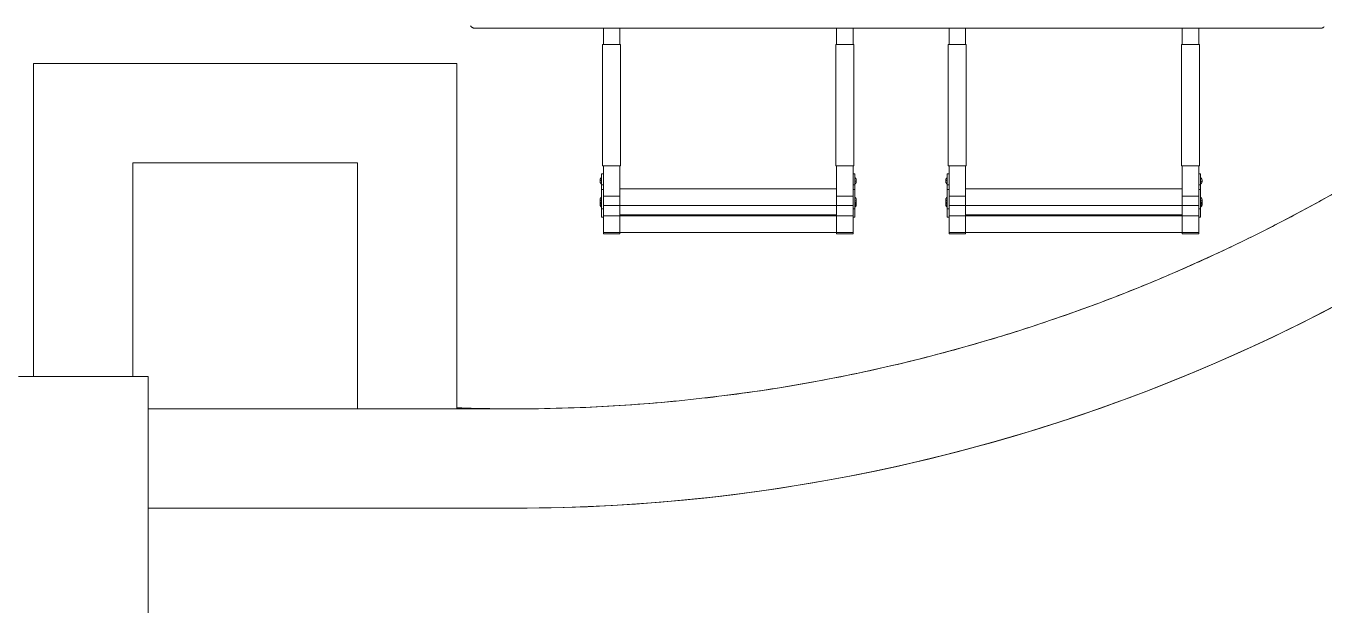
# Model space of a CAD drawing. Header units: inches. Extents: x 22 to 382261, y 22 to 371281.
# Drawn here: x 110877 to 113882, y 208419 to 209760 of the extents above; entities that cross this region are included whole.
import ezdxf

# ---------------------------------------------------------------- set-up
doc = ezdxf.new("R2010")
doc.units = ezdxf.units.IN
doc.header["$MEASUREMENT"] = 0
for name, color, linetype, lineweight in [('A-FLOR', 192, 'Continuous', 9), ('I-FURN', 30, 'Continuous', 9), ('I-WALL', 2, 'Continuous', 9), ('Q-CASE', 31, 'Continuous', 9)]:
    doc.layers.add(name, color=color, linetype=linetype, lineweight=lineweight)

# ---------------------------------------------------------------- blocks, each defined once
blk = doc.blocks.new('DFXFCFB - Dining_Table_9162-841493-01-GROUND FLOOR DIM- PART A')
at = {"layer": 'I-FURN'}
for p, q in [((-696.6, 1031.8), (-696.6, 1034.8)), ((-658.5, 1034.8), (-696.6, 1034.8)), ((-696.6, 977.3), (-696.6, 1031.8)), ((-658.5, 1031.8), (-696.6, 1031.8)), ((-696.6, 993), (-696.6, 1031.8)), ((-118.8, 1031.8), (-696.6, 1031.8)), ((-658.5, 1034.8), (-658.5, 1031.8)), ((-658.5, 1031.8), (-658.5, 977.3)), ((-156.9, 1031.8), (-156.9, 1034.8)), ((-118.8, 1034.8), (-156.9, 1034.8)), ((-156.9, 977.3), (-156.9, 1031.8)), ((-118.8, 1031.8), (-156.9, 1031.8)), ((-118.8, 1034.8), (-118.8, 1031.8)), ((-118.8, 1031.8), (-118.8, 977.3)), ((-118.8, 1031.8), (-118.8, 993)), ((103.4, 1031.8), (103.4, 1034.8)), ((141.5, 1034.8), (103.4, 1034.8)), ((103.4, 977.3), (103.4, 1031.8)), ((141.5, 1031.8), (103.4, 1031.8)), ((103.4, 993), (103.4, 1031.8)), ((681.2, 1031.8), (103.4, 1031.8)), ((141.5, 1034.8), (141.5, 1031.8)), ((141.5, 1031.8), (141.5, 977.3)), ((643.1, 1031.8), (643.1, 1034.8)), ((681.2, 1034.8), (643.1, 1034.8)), ((643.1, 977.3), (643.1, 1031.8)), ((681.2, 1031.8), (643.1, 1031.8)), ((681.2, 1034.8), (681.2, 1031.8)), ((681.2, 1031.8), (681.2, 977.3)), ((681.2, 1031.8), (681.2, 993)), ((-700.9, 977), (-700.9, 996.3)), ((-696.6, 996.3), (-700.9, 996.3)), ((-118.8, 993), (-696.6, 993)), ((-156.9, 993.1), (-658.5, 993.1)), ((-114.4, 996.3), (-118.8, 996.3)), ((-114.4, 996.3), (-114.4, 977)), ((99.1, 977), (99.1, 996.3)), ((103.4, 996.3), (99.1, 996.3)), ((681.2, 993), (103.4, 993)), ((643.1, 993.1), (141.5, 993.1)), ((685.6, 996.3), (681.2, 996.3)), ((685.6, 996.3), (685.6, 977)), ((-702.8, 966.3), (-704.2, 967.4)), ((-704.2, 967.4), (-704.2, 965.6)), ((-704.2, 965.6), (-704.2, 963.9)), ((-702.6, 963.2), (-704.2, 964.4)), ((-704.2, 964.4), (-704.2, 962.7)), ((-704.2, 962.7), (-704.2, 960.9)), ((-700.9, 932.4), (-700.9, 977)), ((-696.6, 977), (-700.9, 977)), ((-696.6, 977.3), (-696.6, 969.3)), ((-696.6, 969.3), (-658.5, 969.3)), ((-696.6, 947.4), (-696.6, 969.3)), ((-658.5, 969.3), (-696.6, 969.3)), ((-658.5, 977.3), (-658.5, 990.7)), ((-658.5, 990.7), (-156.9, 990.7)), ((-658.5, 969.3), (-658.5, 977.3)), ((-658.5, 977.3), (-658.5, 969.3)), ((-658.5, 969.3), (-156.9, 969.3)), ((-658.5, 947.3), (-658.5, 969.3)), ((-156.9, 969.3), (-658.5, 969.3)), ((-156.9, 990.7), (-156.9, 977.3)), ((-156.9, 977.3), (-156.9, 969.3)), ((-156.9, 969.3), (-156.9, 977.3)), ((-156.9, 969.3), (-118.8, 969.3)), ((-118.8, 969.3), (-156.9, 969.3)), ((-156.9, 969.3), (-156.9, 947.3)), ((-118.8, 969.3), (-118.8, 977.3)), ((-114.4, 977), (-118.8, 977)), ((-118.8, 969.3), (-118.8, 947.4)), ((-114.4, 977), (-114.4, 932.4)), ((-112.4, 961.9), (-111.1, 960.9)), ((-111.1, 965.6), (-111.1, 967.4)), ((-111.1, 963.9), (-111.1, 965.6)), ((-111.1, 962.7), (-111.1, 964.4)), ((-111.1, 960.9), (-111.1, 962.7)), ((97.2, 966.3), (95.8, 967.4)), ((95.8, 967.4), (95.8, 965.6)), ((95.8, 965.6), (95.8, 963.9)), ((97.4, 963.2), (95.8, 964.4)), ((95.8, 964.4), (95.8, 962.7)), ((95.8, 962.7), (95.8, 960.9)), ((99.1, 932.4), (99.1, 977)), ((103.4, 977), (99.1, 977)), ((103.4, 977.3), (103.4, 969.3)), ((103.4, 969.3), (141.5, 969.3)), ((103.4, 947.4), (103.4, 969.3)), ((141.5, 969.3), (103.4, 969.3)), ((141.5, 977.3), (141.5, 990.7)), ((141.5, 990.7), (643.1, 990.7)), ((141.5, 969.3), (141.5, 977.3)), ((141.5, 977.3), (141.5, 969.3)), ((141.5, 969.3), (643.1, 969.3)), ((141.5, 947.3), (141.5, 969.3)), ((643.1, 969.3), (141.5, 969.3)), ((643.1, 990.7), (643.1, 977.3)), ((643.1, 977.3), (643.1, 969.3)), ((643.1, 969.3), (643.1, 977.3)), ((643.1, 969.3), (681.2, 969.3)), ((681.2, 969.3), (643.1, 969.3)), ((643.1, 969.3), (643.1, 947.3)), ((681.2, 969.3), (681.2, 977.3)), ((685.6, 977), (681.2, 977)), ((681.2, 969.3), (681.2, 947.4)), ((685.6, 977), (685.6, 932.4)), ((687.6, 961.9), (688.9, 960.9)), ((688.9, 965.6), (688.9, 967.4)), ((688.9, 963.9), (688.9, 965.6)), ((688.9, 962.7), (688.9, 964.4)), ((688.9, 960.9), (688.9, 962.7)), ((-702.4, 957.9), (-704.2, 959.3)), ((-704.2, 959.3), (-704.2, 957.6)), ((-704.2, 957.6), (-704.2, 955.8)), ((-700.9, 932.4), (-696.6, 932.4)), ((-700.9, 920.9), (-700.9, 931.8)), ((-696.6, 877), (-696.6, 947.4)), ((-658.5, 947.4), (-696.6, 947.4)), ((-658.5, 947.4), (-658.5, 877)), ((-156.9, 877), (-156.9, 947.4)), ((-118.8, 947.4), (-156.9, 947.4)), ((-118.8, 947.4), (-118.8, 877)), ((-118.8, 932.4), (-114.4, 932.4)), ((-114.4, 931.8), (-114.4, 920.9)), ((-112.9, 957.2), (-111.1, 955.8)), ((-111.1, 957.6), (-111.1, 959.3)), ((-111.1, 955.8), (-111.1, 957.6)), ((97.6, 957.9), (95.8, 959.3)), ((95.8, 959.3), (95.8, 957.6)), ((95.8, 957.6), (95.8, 955.8)), ((99.1, 932.4), (103.4, 932.4)), ((99.1, 920.9), (99.1, 931.8)), ((103.4, 877), (103.4, 947.4)), ((141.5, 947.4), (103.4, 947.4)), ((141.5, 947.4), (141.5, 877)), ((643.1, 877), (643.1, 947.4)), ((681.2, 947.4), (643.1, 947.4)), ((681.2, 947.4), (681.2, 877)), ((681.2, 932.4), (685.6, 932.4)), ((685.6, 931.8), (685.6, 920.9)), ((687.1, 957.2), (688.9, 955.8)), ((688.9, 957.6), (688.9, 959.3)), ((688.9, 955.8), (688.9, 957.6)), ((-702.4, 912.5), (-704.2, 913.8)), ((-704.2, 913.8), (-704.2, 912.1)), ((-704.2, 912.1), (-704.2, 910.3)), ((-700.9, 895.5), (-700.9, 920.9)), ((-696.6, 920.9), (-700.9, 920.9)), ((-156.9, 930.6), (-658.5, 930.6)), ((-114.4, 920.9), (-118.8, 920.9)), ((-114.4, 920.9), (-114.4, 895.5)), ((-112.9, 911.7), (-111.1, 910.3)), ((-111.1, 912.1), (-111.1, 913.8)), ((-111.1, 910.3), (-111.1, 912.1)), ((97.6, 912.5), (95.8, 913.8)), ((95.8, 913.8), (95.8, 912.1)), ((95.8, 912.1), (95.8, 910.3)), ((99.1, 895.5), (99.1, 920.9)), ((103.4, 920.9), (99.1, 920.9)), ((643.1, 930.6), (141.5, 930.6)), ((685.6, 920.9), (681.2, 920.9)), ((685.6, 920.9), (685.6, 895.5)), ((687.1, 911.7), (688.9, 910.3)), ((688.9, 912.1), (688.9, 913.8)), ((688.9, 910.3), (688.9, 912.1)), ((-696.6, 895.5), (-700.9, 895.5)), ((-698.7, 877), (-656.8, 877)), ((-698.7, 877), (-698.7, 596.3)), ((-656.8, 596.3), (-656.8, 877)), ((-158.5, 877), (-116.6, 877)), ((-158.5, 877), (-158.5, 596.3)), ((-114.4, 895.5), (-118.8, 895.5)), ((-116.6, 596.3), (-116.6, 877)), ((103.4, 895.5), (99.1, 895.5)), ((101.3, 877), (143.2, 877)), ((101.3, 877), (101.3, 596.3)), ((143.2, 596.3), (143.2, 877)), ((641.5, 877), (683.4, 877)), ((641.5, 877), (641.5, 596.3)), ((685.6, 895.5), (681.2, 895.5)), ((683.4, 596.3), (683.4, 877)), ((-656.8, 596.3), (-698.7, 596.3)), ((-696.6, 558.4), (-696.6, 596.3)), ((-658.5, 596.3), (-658.5, 558.4)), ((-116.6, 596.3), (-158.5, 596.3)), ((-156.9, 558.5), (-156.9, 596.3)), ((-118.8, 596.3), (-118.8, 558.5)), ((143.2, 596.3), (101.3, 596.3)), ((103.4, 558.5), (103.4, 596.3)), ((141.5, 596.3), (141.5, 558.5)), ((683.4, 596.3), (641.5, 596.3)), ((643.1, 558.5), (643.1, 596.3)), ((681.2, 596.3), (681.2, 558.5)), ((978.1, 558.8), (-978.1, 558.8))]:
    blk.add_line(p, q, dxfattribs=at)
at = {"layer": 'I-FURN', "flags": 128}
for points in [[(-704.2, 967.4), (-704.2, 967.7), (-704.1, 968), (-704.1, 968.3), (-704, 968.6), (-703.9, 968.9), (-703.8, 969.3), (-703.7, 969.6), (-703.6, 969.8), (-703.5, 970.1), (-703.3, 970.4), (-703.2, 970.7), (-703, 971), (-702.8, 971.2), (-702.6, 971.5), (-702.4, 971.8), (-702.2, 972), (-702, 972.2), (-701.8, 972.5), (-701.5, 972.7), (-701.3, 972.9), (-701.1, 973.1), (-700.9, 973.2)], [(-704.2, 964.4), (-704.2, 964.8), (-704.1, 965.1), (-704.1, 965.4), (-704, 965.7), (-703.9, 966), (-703.8, 966.3), (-703.7, 966.6), (-703.6, 966.9), (-703.5, 967.2), (-703.3, 967.5), (-703.2, 967.8), (-703, 968.1), (-702.8, 968.3), (-702.6, 968.6), (-702.4, 968.8), (-702.2, 969.1), (-702, 969.3), (-701.8, 969.5), (-701.5, 969.8), (-701.3, 970), (-701.1, 970.2), (-700.9, 970.2)], [(-704.2, 959.3), (-704.2, 959.6), (-704.1, 959.9), (-704.1, 960.3), (-704, 960.6), (-703.9, 960.9), (-703.8, 961.2), (-703.7, 961.5), (-703.6, 961.8), (-703.5, 962.1), (-703.3, 962.4), (-703.2, 962.6), (-703, 962.9), (-702.8, 963.2), (-702.6, 963.4), (-702.4, 963.7), (-702.2, 963.9), (-702, 964.2), (-701.8, 964.4), (-701.5, 964.6), (-701.3, 964.8), (-701.1, 965), (-700.9, 965.1)], [(-703.3, 960.7), (-703.4, 961), (-703.5, 961.2), (-703.7, 961.5), (-703.8, 961.8), (-703.9, 962.1), (-704, 962.5), (-704.1, 962.8), (-704.1, 963.1), (-704.2, 963.4), (-704.2, 963.7), (-704.2, 963.9)], [(-114.4, 973.2), (-114.1, 973), (-113.9, 972.8), (-113.7, 972.6), (-113.4, 972.3), (-113.2, 972.1), (-113, 971.9), (-112.8, 971.6), (-112.6, 971.4), (-112.4, 971.1), (-112.2, 970.8), (-112.1, 970.6), (-111.9, 970.3), (-111.8, 970), (-111.7, 969.7), (-111.6, 969.4), (-111.4, 969.1), (-111.4, 968.8), (-111.3, 968.5), (-111.2, 968.1), (-111.2, 967.8), (-111.1, 967.5), (-111.1, 967.4)], [(-114.4, 970.2), (-114.1, 970), (-113.9, 969.8), (-113.7, 969.6), (-113.4, 969.4), (-113.2, 969.2), (-113, 968.9), (-112.8, 968.7), (-112.6, 968.4), (-112.4, 968.2), (-112.2, 967.9), (-112.1, 967.6), (-111.9, 967.3), (-111.8, 967), (-111.7, 966.8), (-111.6, 966.5), (-111.4, 966.1), (-111.4, 965.8), (-111.3, 965.5), (-111.2, 965.2), (-111.2, 964.9), (-111.1, 964.6), (-111.1, 964.4)], [(-114.4, 965.1), (-114.1, 964.9), (-113.9, 964.7), (-113.7, 964.5), (-113.4, 964.3), (-113.2, 964), (-113, 963.8), (-112.8, 963.6), (-112.6, 963.3), (-112.4, 963), (-112.2, 962.8), (-112.1, 962.5), (-111.9, 962.2), (-111.8, 961.9), (-111.7, 961.6), (-111.6, 961.3), (-111.4, 961), (-111.4, 960.7), (-111.3, 960.4), (-111.2, 960.1), (-111.2, 959.8), (-111.1, 959.5), (-111.1, 959.3)], [(-111.1, 963.9), (-111.1, 963.5), (-111.2, 963.2), (-111.3, 962.9), (-111.3, 962.6), (-111.4, 962.3), (-111.5, 962), (-111.6, 961.7), (-111.7, 961.4), (-111.9, 961.1), (-112, 960.8)], [(95.8, 967.4), (95.8, 967.7), (95.9, 968), (95.9, 968.3), (96, 968.6), (96.1, 968.9), (96.2, 969.3), (96.3, 969.6), (96.4, 969.8), (96.5, 970.1), (96.7, 970.4), (96.8, 970.7), (97, 971), (97.2, 971.2), (97.4, 971.5), (97.6, 971.8), (97.8, 972), (98, 972.2), (98.2, 972.5), (98.5, 972.7), (98.7, 972.9), (98.9, 973.1), (99.1, 973.2)], [(95.8, 964.4), (95.8, 964.8), (95.9, 965.1), (95.9, 965.4), (96, 965.7), (96.1, 966), (96.2, 966.3), (96.3, 966.6), (96.4, 966.9), (96.5, 967.2), (96.7, 967.5), (96.8, 967.8), (97, 968.1), (97.2, 968.3), (97.4, 968.6), (97.6, 968.8), (97.8, 969.1), (98, 969.3), (98.2, 969.5), (98.5, 969.8), (98.7, 970), (98.9, 970.2), (99.1, 970.2)], [(95.8, 959.3), (95.8, 959.6), (95.9, 959.9), (95.9, 960.3), (96, 960.6), (96.1, 960.9), (96.2, 961.2), (96.3, 961.5), (96.4, 961.8), (96.5, 962.1), (96.7, 962.4), (96.8, 962.6), (97, 962.9), (97.2, 963.2), (97.4, 963.4), (97.6, 963.7), (97.8, 963.9), (98, 964.2), (98.2, 964.4), (98.5, 964.6), (98.7, 964.8), (98.9, 965), (99.1, 965.1)], [(96.7, 960.7), (96.6, 961), (96.5, 961.2), (96.3, 961.5), (96.2, 961.8), (96.1, 962.1), (96, 962.5), (95.9, 962.8), (95.9, 963.1), (95.8, 963.4), (95.8, 963.7), (95.8, 963.9)], [(685.6, 973.2), (685.9, 973), (686.1, 972.8), (686.3, 972.6), (686.6, 972.3), (686.8, 972.1), (687, 971.9), (687.2, 971.6), (687.4, 971.4), (687.6, 971.1), (687.8, 970.8), (687.9, 970.6), (688.1, 970.3), (688.2, 970), (688.3, 969.7), (688.4, 969.4), (688.6, 969.1), (688.6, 968.8), (688.7, 968.5), (688.8, 968.1), (688.8, 967.8), (688.9, 967.5), (688.9, 967.4)], [(685.6, 970.2), (685.9, 970), (686.1, 969.8), (686.3, 969.6), (686.6, 969.4), (686.8, 969.2), (687, 968.9), (687.2, 968.7), (687.4, 968.4), (687.6, 968.2), (687.8, 967.9), (687.9, 967.6), (688.1, 967.3), (688.2, 967), (688.3, 966.8), (688.4, 966.5), (688.6, 966.1), (688.6, 965.8), (688.7, 965.5), (688.8, 965.2), (688.8, 964.9), (688.9, 964.6), (688.9, 964.4)], [(685.6, 965.1), (685.9, 964.9), (686.1, 964.7), (686.3, 964.5), (686.6, 964.3), (686.8, 964), (687, 963.8), (687.2, 963.6), (687.4, 963.3), (687.6, 963), (687.8, 962.8), (687.9, 962.5), (688.1, 962.2), (688.2, 961.9), (688.3, 961.6), (688.4, 961.3), (688.6, 961), (688.6, 960.7), (688.7, 960.4), (688.8, 960.1), (688.8, 959.8), (688.9, 959.5), (688.9, 959.3)], [(688.9, 963.9), (688.9, 963.5), (688.8, 963.2), (688.7, 962.9), (688.7, 962.6), (688.6, 962.3), (688.5, 962), (688.4, 961.7), (688.3, 961.4), (688.1, 961.1), (688, 960.8)], [(-703.1, 957.5), (-703.3, 957.7), (-703.4, 958), (-703.5, 958.3), (-703.7, 958.6), (-703.8, 958.9), (-703.9, 959.2), (-704, 959.5), (-704.1, 959.8), (-704.1, 960.1), (-704.2, 960.5), (-704.2, 960.8), (-704.2, 960.9)], [(-700.9, 950), (-701.2, 950.2), (-701.4, 950.4), (-701.7, 950.6), (-701.9, 950.8), (-702.1, 951.1), (-702.3, 951.3), (-702.5, 951.5), (-702.7, 951.8), (-702.9, 952.1), (-703.1, 952.3), (-703.3, 952.6), (-703.4, 952.9), (-703.5, 953.2), (-703.7, 953.5), (-703.8, 953.8), (-703.9, 954.1), (-704, 954.4), (-704.1, 954.7), (-704.1, 955), (-704.2, 955.3), (-704.2, 955.7), (-704.2, 955.8)], [(-111.1, 955.8), (-111.1, 955.5), (-111.2, 955.2), (-111.3, 954.8), (-111.3, 954.5), (-111.4, 954.2), (-111.5, 953.9), (-111.6, 953.6), (-111.7, 953.3), (-111.9, 953), (-112, 952.7), (-112.2, 952.5), (-112.3, 952.2), (-112.5, 951.9), (-112.7, 951.7), (-112.9, 951.4), (-113.1, 951.2), (-113.3, 950.9), (-113.6, 950.7), (-113.8, 950.5), (-114, 950.3), (-114.3, 950.1), (-114.4, 950)], [(-112.2, 957.6), (-112.3, 957.3), (-112.5, 957)], [(-111.1, 960.9), (-111.1, 960.6), (-111.2, 960.3), (-111.3, 960), (-111.3, 959.7), (-111.4, 959.3), (-111.5, 959), (-111.6, 958.7), (-111.7, 958.4), (-111.9, 958.2), (-112, 957.9)], [(96.9, 957.5), (96.7, 957.7), (96.6, 958), (96.5, 958.3), (96.3, 958.6), (96.2, 958.9), (96.1, 959.2), (96, 959.5), (95.9, 959.8), (95.9, 960.1), (95.8, 960.5), (95.8, 960.8), (95.8, 960.9)], [(99.1, 950), (98.8, 950.2), (98.6, 950.4), (98.3, 950.6), (98.1, 950.8), (97.9, 951.1), (97.7, 951.3), (97.5, 951.5), (97.3, 951.8), (97.1, 952.1), (96.9, 952.3), (96.7, 952.6), (96.6, 952.9), (96.5, 953.2), (96.3, 953.5), (96.2, 953.8), (96.1, 954.1), (96, 954.4), (95.9, 954.7), (95.9, 955), (95.8, 955.3), (95.8, 955.7), (95.8, 955.8)], [(688.9, 955.8), (688.9, 955.5), (688.8, 955.2), (688.7, 954.8), (688.7, 954.5), (688.6, 954.2), (688.5, 953.9), (688.4, 953.6), (688.3, 953.3), (688.1, 953), (688, 952.7), (687.8, 952.5), (687.7, 952.2), (687.5, 951.9), (687.3, 951.7), (687.1, 951.4), (686.9, 951.2), (686.7, 950.9), (686.4, 950.7), (686.2, 950.5), (686, 950.3), (685.7, 950.1), (685.6, 950)], [(687.8, 957.6), (687.7, 957.3), (687.5, 957)], [(688.9, 960.9), (688.9, 960.6), (688.8, 960.3), (688.7, 960), (688.7, 959.7), (688.6, 959.3), (688.5, 959), (688.4, 958.7), (688.3, 958.4), (688.1, 958.2), (688, 957.9)], [(-704.2, 913.8), (-704.2, 914.2), (-704.1, 914.5), (-704.1, 914.8), (-704, 915.1), (-703.9, 915.4), (-703.8, 915.7), (-703.7, 916), (-703.6, 916.3), (-703.5, 916.6), (-703.3, 916.9), (-703.2, 917.2), (-703, 917.4), (-702.8, 917.7), (-702.6, 918), (-702.4, 918.2), (-702.2, 918.5), (-702, 918.7), (-701.8, 918.9), (-701.5, 919.1), (-701.3, 919.4), (-701.1, 919.5), (-700.9, 919.6)], [(-700.9, 904.5), (-701.2, 904.7), (-701.4, 904.9), (-701.7, 905.1), (-701.9, 905.3), (-702.1, 905.6), (-702.3, 905.8), (-702.5, 906.1), (-702.7, 906.3), (-702.9, 906.6), (-703.1, 906.9), (-703.3, 907.1), (-703.4, 907.4), (-703.5, 907.7), (-703.7, 908), (-703.8, 908.3), (-703.9, 908.6), (-704, 908.9), (-704.1, 909.2), (-704.1, 909.5), (-704.2, 909.9), (-704.2, 910.2), (-704.2, 910.3)], [(-114.4, 919.6), (-114.1, 919.4), (-113.9, 919.2), (-113.7, 919), (-113.4, 918.8), (-113.2, 918.6), (-113, 918.3), (-112.8, 918.1), (-112.6, 917.8), (-112.4, 917.6), (-112.2, 917.3), (-112.1, 917), (-111.9, 916.7), (-111.8, 916.4), (-111.7, 916.1), (-111.6, 915.8), (-111.4, 915.5), (-111.4, 915.2), (-111.3, 914.9), (-111.2, 914.6), (-111.2, 914.3), (-111.1, 914), (-111.1, 913.8)], [(-111.1, 910.3), (-111.1, 910), (-111.2, 909.7), (-111.3, 909.4), (-111.3, 909.1), (-111.4, 908.7), (-111.5, 908.4), (-111.6, 908.1), (-111.7, 907.8), (-111.9, 907.5), (-112, 907.3), (-112.2, 907), (-112.3, 906.7), (-112.5, 906.4), (-112.7, 906.2), (-112.9, 905.9), (-113.1, 905.7), (-113.3, 905.5), (-113.6, 905.2), (-113.8, 905), (-114, 904.8), (-114.3, 904.6), (-114.4, 904.5)], [(95.8, 913.8), (95.8, 914.2), (95.9, 914.5), (95.9, 914.8), (96, 915.1), (96.1, 915.4), (96.2, 915.7), (96.3, 916), (96.4, 916.3), (96.5, 916.6), (96.7, 916.9), (96.8, 917.2), (97, 917.4), (97.2, 917.7), (97.4, 918), (97.6, 918.2), (97.8, 918.5), (98, 918.7), (98.2, 918.9), (98.5, 919.1), (98.7, 919.4), (98.9, 919.5), (99.1, 919.6)], [(99.1, 904.5), (98.8, 904.7), (98.6, 904.9), (98.3, 905.1), (98.1, 905.3), (97.9, 905.6), (97.7, 905.8), (97.5, 906.1), (97.3, 906.3), (97.1, 906.6), (96.9, 906.9), (96.7, 907.1), (96.6, 907.4), (96.5, 907.7), (96.3, 908), (96.2, 908.3), (96.1, 908.6), (96, 908.9), (95.9, 909.2), (95.9, 909.5), (95.8, 909.9), (95.8, 910.2), (95.8, 910.3)], [(685.6, 919.6), (685.9, 919.4), (686.1, 919.2), (686.3, 919), (686.6, 918.8), (686.8, 918.6), (687, 918.3), (687.2, 918.1), (687.4, 917.8), (687.6, 917.6), (687.8, 917.3), (687.9, 917), (688.1, 916.7), (688.2, 916.4), (688.3, 916.1), (688.4, 915.8), (688.6, 915.5), (688.6, 915.2), (688.7, 914.9), (688.8, 914.6), (688.8, 914.3), (688.9, 914), (688.9, 913.8)], [(688.9, 910.3), (688.9, 910), (688.8, 909.7), (688.7, 909.4), (688.7, 909.1), (688.6, 908.7), (688.5, 908.4), (688.4, 908.1), (688.3, 907.8), (688.1, 907.5), (688, 907.3), (687.8, 907), (687.7, 906.7), (687.5, 906.4), (687.3, 906.2), (687.1, 905.9), (686.9, 905.7), (686.7, 905.5), (686.4, 905.2), (686.2, 905), (686, 904.8), (685.7, 904.6), (685.6, 904.5)], [(-978.1, 558.8), (-978.6, 558.8), (-979.1, 558.8), (-979.6, 558.7), (-980.1, 558.6), (-980.6, 558.6), (-981.1, 558.4), (-981.6, 558.3), (-982, 558.2), (-982.5, 558), (-983, 557.8), (-983.4, 557.6), (-983.9, 557.4), (-984.3, 557.1), (-984.7, 556.9), (-985.2, 556.6), (-985.6, 556.3), (-986, 556), (-986.3, 555.7), (-986.7, 555.4)], [(988.7, 552.9), (988.4, 553.4), (988.1, 553.8), (987.8, 554.2), (987.5, 554.5), (987.2, 554.9), (986.8, 555.3), (986.4, 555.6), (986.1, 555.9), (985.7, 556.2), (985.3, 556.5), (984.9, 556.8), (984.4, 557.1), (984, 557.3), (983.5, 557.6), (983.1, 557.8), (982.6, 558), (982.2, 558.1), (981.7, 558.3), (981.2, 558.4), (980.7, 558.5), (980.2, 558.6), (979.7, 558.7), (979.2, 558.7), (978.7, 558.8), (978.2, 558.8), (978.1, 558.8)]]:
    blk.add_lwpolyline(points, dxfattribs=at)
blk = doc.blocks.new('Casework 29 - Casework 29-858232-01-GROUND FLOOR DIM- PART A')
at = {"layer": 'Q-CASE'}
for p, q in [((-17253.6, -3675.4), (-17553.6, -3675.4)), ((-17253.6, -5211.3), (-17253.6, -3675.4))]:
    blk.add_line(p, q, dxfattribs=at)

msp = doc.modelspace()

# ---------------------------------------------------------------- linework, layer by layer
at = {"layer": 'A-FLOR'}
for p, q in [((111159.9, 208873.8), (111874.9, 208873.8)), ((111874.9, 208873.8), (111874.9, 208876.1))]:
    msp.add_line(p, q, dxfattribs=at)
for radius, start, end in [(4074.8, 291.8669, 307.4862), (3844.8, 298.0435, 299.6164), (3844.8, 296.3914, 298.0435), (3844.8, 294.8172, 296.3914), (3844.8, 293.1663, 294.8172), (3844.8, 291.591, 293.1663), (3844.8, 289.9413, 291.591), (3844.8, 288.3649, 289.9413), (3844.8, 286.7162, 288.3649), (3844.8, 285.1389, 286.7162), (3844.8, 283.4912, 285.1389), (3844.8, 281.913, 283.4912), (3844.8, 280.2661, 281.913), (4074.8, 276.2477, 291.8669), (3844.8, 277.041, 278.6871), (3844.8, 278.6871, 280.2661), (3844.8, 272.2357, 273.816), (3844.8, 273.816, 275.4614), (3844.8, 275.4614, 277.041), (3844.8, 267.9878, 270.5909), (3844.8, 270.5909, 272.2357), (4074.8, 270, 276.2477)]:
    msp.add_arc((112009.9, 212718.6), radius, start, end, dxfattribs=at)
at = {"layer": 'I-WALL'}
for p, q in [((110894.9, 208948.8), (110894.9, 209673.8)), ((111874.9, 209673.8), (110894.9, 209673.8)), ((111874.9, 209673.8), (111874.9, 208876.1)), ((111644.9, 209443.8), (111124.9, 209443.8)), ((111124.9, 209443.8), (111124.9, 208948.8)), ((111644.9, 208873.8), (111644.9, 209443.8)), ((112009.9, 208873.8), (111874.9, 208873.8)), ((112009.9, 208643.8), (111159.9, 208643.8))]:
    msp.add_line(p, q, dxfattribs=at)
for radius, start, end in [(4074.8, 270, 9.9631), (3844.8, 270, 10.5658), (4074.8, 294.9908, 310.61), (3844.8, 298.0433, 299.6167), (3844.8, 294.817, 296.3917), (3844.8, 291.5907, 293.1666), (3844.8, 288.3646, 289.9416), (3844.8, 285.1386, 286.7166), (4074.8, 270, 294.9908), (3844.8, 281.9127, 283.4915), (3844.8, 278.6869, 280.2664), (3844.8, 272.2354, 273.8163), (3844.8, 275.4611, 277.0414), (3844.8, 270, 270.5912)]:
    msp.add_arc((112009.9, 212718.6), radius, start, end, dxfattribs=at)

# ---------------------------------------------------------------- block references
at = {"layer": 'I-FURN', "rotation": 180}
msp.add_blockref('DFXFCFB - Dining_Table_9162-841493-01-GROUND FLOOR DIM- PART A', (112894.9, 210313.8), dxfattribs=at)
at = {"layer": 'Q-CASE'}
msp.add_blockref('Casework 29 - Casework 29-858232-01-GROUND FLOOR DIM- PART A', (128413.5, 212624.2), dxfattribs=at)

doc.saveas('drawing.dxf')
